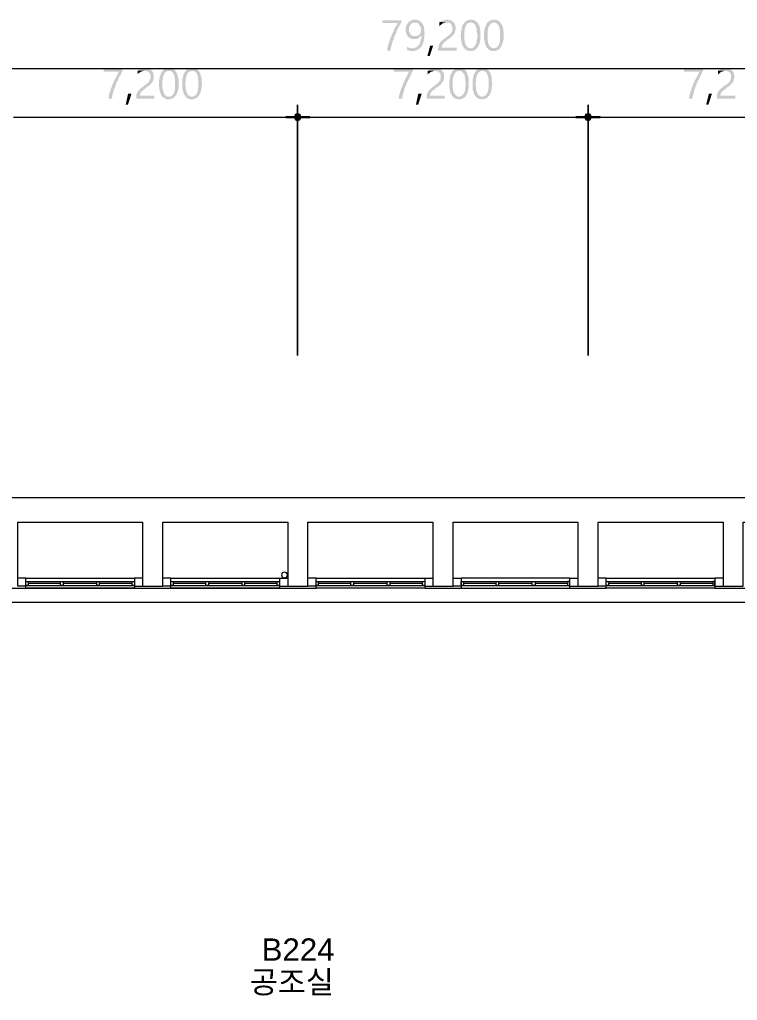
# Model space of a CAD drawing. Header units: millimetres. Extents: x -750 to 93466, y 13039 to 66109.
# Drawn here: x 40358 to 58164, y 38732 to 63078 of the extents above; entities that cross this region are included whole.
import ezdxf

# ---------------------------------------------------------------- set-up
doc = ezdxf.new("R2010")
doc.units = ezdxf.units.MM
for name, color, linetype in [('PDF_문자', 7, 'Continuous'), ('PDF_솔리드 채우기', 7, 'Continuous'), ('PDF_형상', 7, 'Continuous')]:
    doc.layers.add(name, color=color, linetype=linetype)
doc.styles.add('PDF 맑은고딕', font='Arial.ttf')

msp = doc.modelspace()

# ---------------------------------------------------------------- hatches: boundary and pattern name
at = {"layer": 'PDF_솔리드 채우기', "transparency": 33554559}
for points in [[(49829, 63059), (49354, 63059), (49354, 62993), (49734, 62993), (49734, 62983), (49724, 62964), (49715, 62945), (49705, 62926), (49686, 62907), (49677, 62888), (49667, 62869), (49658, 62850), (49648, 62831), (49639, 62812), (49639, 62793), (49629, 62774), (49620, 62765), (49610, 62746), (49601, 62727), (49601, 62717), (49591, 62698), (49582, 62679), (49572, 62660), (49563, 62641), (49553, 62622), (49553, 62603), (49544, 62584), (49534, 62565), (49534, 62546), (49525, 62527), (49515, 62508), (49515, 62489), (49506, 62470), (49506, 62451), (49496, 62432), (49487, 62413), (49487, 62385), (49477, 62366), (49477, 62347), (49477, 62328), (49468, 62309), (49563, 62309), (49563, 62328), (49563, 62347), (49563, 62356), (49572, 62375), (49572, 62394), (49582, 62413), (49582, 62432), (49591, 62451), (49591, 62480), (49601, 62499), (49610, 62518), (49610, 62537), (49620, 62556), (49629, 62584), (49639, 62603), (49648, 62622), (49648, 62641), (49658, 62660), (49667, 62670), (49667, 62689), (49677, 62708), (49686, 62727), (49696, 62746), (49705, 62765), (49705, 62784), (49715, 62803), (49724, 62822), (49734, 62841), (49743, 62860), (49753, 62879), (49762, 62898), (49772, 62917), (49791, 62936), (49800, 62955), (49810, 62974), (49819, 62993), (49829, 63012)], [(50171, 63078), (50161, 63078), (50142, 63078), (50114, 63069), (50095, 63069), (50076, 63059), (50057, 63050), (50047, 63040), (50028, 63031), (50009, 63021), (50000, 63002), (49990, 62993), (49981, 62983), (49971, 62964), (49962, 62945), (49952, 62926), (49943, 62907), (49943, 62888), (49933, 62869), (49933, 62850), (49933, 62822), (49933, 62803), (49933, 62784), (49943, 62765), (49943, 62746), (49952, 62727), (49962, 62708), (49971, 62689), (49981, 62670), (49990, 62660), (50171, 62670), (50161, 62670), (50142, 62670), (50123, 62670), (50104, 62679), (50085, 62689), (50066, 62698), (50057, 62708), (50047, 62717), (50038, 62736), (50028, 62755), (50019, 62774), (50019, 62793), (50019, 62812), (50019, 62841), (50019, 62841), (50019, 62869), (50019, 62888), (50028, 62907), (50038, 62926), (50047, 62945), (50057, 62955), (50057, 62955), (50076, 62974), (50085, 62983), (50104, 62993), (50123, 63002), (50142, 63002), (50161, 63002), (50332, 63002), (50313, 63021), (50304, 63031), (50285, 63040), (50266, 63050), (50256, 63059), (50237, 63069), (50209, 63069), (50190, 63078)], [(50959, 63078), (50959, 63078), (50931, 63078), (50912, 63069), (50893, 63069), (50874, 63059), (50855, 63059), (50836, 63050), (50817, 63040), (50798, 63031), (50788, 63021), (50950, 63002), (50969, 63002), (50988, 63002), (51007, 63002), (51026, 62993), (51045, 62983), (51054, 62964), (51064, 62955), (51073, 62945), (51083, 62926), (51092, 62907), (51092, 62888), (51092, 62860), (51092, 62841), (51092, 62822), (51092, 62803), (51083, 62784), (51073, 62765), (51064, 62746), (51054, 62736), (51045, 62727), (51035, 62717), (51016, 62698), (50997, 62689), (50988, 62670), (50969, 62660), (50950, 62641), (50921, 62632), (50902, 62613), (50883, 62603), (50874, 62584), (50855, 62575), (50845, 62565), (50826, 62546), (50817, 62537), (50807, 62527), (50788, 62508), (50779, 62489), (50769, 62470), (50760, 62451), (50760, 62451), (50750, 62432), (50750, 62413), (50750, 62394), (50741, 62375), (50741, 62347), (50741, 62309), (51197, 62309), (51197, 62385), (50826, 62385), (50826, 62394), (50836, 62413), (50836, 62432), (50845, 62451), (50845, 62461), (50855, 62480), (50874, 62499), (50893, 62508), (50893, 62518), (50902, 62518), (50912, 62537), (50931, 62546), (50950, 62556), (50969, 62575), (50988, 62584), (51007, 62603), (51026, 62613), (51045, 62632), (51064, 62641), (51073, 62660), (51092, 62670), (51102, 62689), (51121, 62698), (51130, 62717), (51140, 62727), (51140, 62736), (51149, 62746), (51159, 62765), (51159, 62784), (51168, 62803), (51168, 62831), (51178, 62850), (51178, 62869), (51178, 62879), (51178, 62898), (51168, 62917), (51168, 62936), (51159, 62955), (51149, 62974), (51140, 62993), (51130, 63002), (51121, 63021), (51111, 63021), (51092, 63040), (51083, 63050), (51064, 63059), (51045, 63059), (51026, 63069), (51007, 63069), (50988, 63078)], [(51558, 63078), (51548, 63078), (51529, 63078), (51510, 63069), (51491, 63069), (51472, 63059), (51453, 63050), (51444, 63040), (51425, 63031), (51406, 63021), (51396, 63002), (51548, 63002), (51558, 63002), (51567, 63002), (51586, 63002), (51596, 63002), (51605, 62993), (51615, 62983), (51634, 62974), (51643, 62964), (51653, 62955), (51662, 62945), (51662, 62936), (51672, 62917), (51681, 62898), (51681, 62879), (51691, 62860), (51700, 62841), (51700, 62812), (51700, 62793), (51700, 62765), (51710, 62736), (51710, 62708), (51710, 62679), (51710, 62660), (51710, 62632), (51710, 62603), (51700, 62575), (51700, 62556), (51700, 62527), (51691, 62508), (51681, 62489), (51681, 62470), (51672, 62461), (51662, 62442), (51653, 62432), (51643, 62413), (51634, 62404), (51624, 62394), (51615, 62385), (51605, 62385), (51596, 62375), (51577, 62375), (51567, 62366), (51548, 62366), (51700, 62366), (51710, 62385), (51729, 62404), (51729, 62413), (51738, 62423), (51748, 62442), (51757, 62461), (51757, 62470), (51767, 62489), (51767, 62508), (51776, 62527), (51776, 62546), (51786, 62575), (51786, 62594), (51786, 62613), (51786, 62641), (51786, 62670), (51795, 62689), (51795, 62689), (51786, 62717), (51786, 62746), (51786, 62774), (51786, 62793), (51786, 62822), (51776, 62841), (51776, 62869), (51767, 62888), (51767, 62907), (51757, 62926), (51748, 62945), (51748, 62955), (51738, 62974), (51729, 62983), (51719, 63002), (51710, 63012), (51700, 63021), (51691, 63031), (51672, 63040), (51662, 63050), (51653, 63059), (51634, 63059), (51624, 63069), (51605, 63069), (51586, 63069), (51577, 63078)], [(52127, 63078), (52127, 63078), (52108, 63078), (52089, 63069), (52070, 63069), (52051, 63059), (52032, 63050), (52013, 63040), (51994, 63031), (51985, 63021), (51966, 63002), (52127, 63002), (52127, 63002), (52146, 63002), (52156, 63002), (52175, 63002), (52184, 62993), (52194, 62983), (52203, 62974), (52213, 62964), (52222, 62955), (52232, 62945), (52241, 62936), (52251, 62917), (52251, 62898), (52260, 62879), (52270, 62860), (52270, 62841), (52270, 62812), (52279, 62793), (52279, 62765), (52279, 62736), (52279, 62708), (52279, 62679), (52279, 62660), (52279, 62632), (52279, 62603), (52279, 62575), (52270, 62556), (52270, 62527), (52270, 62508), (52260, 62489), (52251, 62470), (52251, 62461), (52241, 62442), (52232, 62432), (52222, 62413), (52213, 62404), (52203, 62394), (52194, 62385), (52175, 62385), (52165, 62375), (52156, 62375), (52137, 62366), (52127, 62366), (52279, 62366), (52289, 62385), (52298, 62404), (52308, 62413), (52317, 62423), (52317, 62442), (52327, 62461), (52336, 62470), (52336, 62489), (52346, 62508), (52346, 62527), (52355, 62546), (52355, 62575), (52365, 62594), (52365, 62613), (52365, 62641), (52365, 62670), (52365, 62689), (52365, 62689), (52365, 62717), (52365, 62746), (52365, 62774), (52355, 62793), (52355, 62822), (52355, 62841), (52346, 62869), (52346, 62888), (52336, 62907), (52336, 62926), (52327, 62945), (52317, 62955), (52308, 62974), (52298, 62983), (52289, 63002), (52279, 63012), (52270, 63021), (52260, 63031), (52251, 63040), (52241, 63050), (52222, 63059), (52213, 63059), (52194, 63069), (52184, 63069), (52165, 63069), (52146, 63078)], [(50332, 63002), (50161, 63002), (50171, 63002), (50199, 63002), (50209, 63002), (50228, 62993), (50247, 62983), (50266, 62964), (50275, 62945), (50275, 62945), (50285, 62926), (50294, 62907), (50304, 62898), (50313, 62879), (50313, 62850), (50313, 62831), (50313, 62812), (50313, 62793), (50313, 62774), (50304, 62755), (50304, 62736), (50285, 62727), (50275, 62708), (50266, 62698), (50323, 62689), (50323, 62689), (50323, 62660), (50323, 62641), (50323, 62613), (50313, 62594), (50313, 62575), (50304, 62556), (50304, 62537), (50294, 62518), (50294, 62499), (50285, 62480), (50275, 62470), (50266, 62451), (50256, 62442), (50247, 62432), (50228, 62413), (50218, 62404), (50199, 62394), (50180, 62385), (50161, 62375), (50142, 62375), (50123, 62366), (50104, 62366), (50285, 62366), (50304, 62385), (50313, 62394), (50323, 62413), (50332, 62423), (50342, 62432), (50342, 62451), (50351, 62461), (50361, 62480), (50370, 62499), (50370, 62518), (50380, 62537), (50389, 62556), (50389, 62575), (50389, 62594), (50399, 62613), (50399, 62641), (50399, 62660), (50399, 62689), (50399, 62708), (50408, 62736), (50408, 62755), (50399, 62784), (50399, 62803), (50399, 62822), (50399, 62850), (50389, 62869), (50389, 62888), (50380, 62907), (50380, 62926), (50370, 62945), (50361, 62955), (50351, 62974), (50342, 62983), (50342, 62993)], [(50788, 63021), (50769, 63002), (50769, 62917), (50779, 62917), (50788, 62936), (50807, 62945), (50826, 62964), (50836, 62974), (50855, 62983), (50874, 62993), (50893, 62993), (50912, 63002), (50931, 63002), (50950, 63002)], [(51396, 63002), (51387, 62993), (51368, 62974), (51368, 62974), (51358, 62955), (51349, 62945), (51349, 62926), (51339, 62907), (51330, 62888), (51330, 62879), (51320, 62860), (51320, 62831), (51320, 62812), (51311, 62793), (51311, 62774), (51311, 62746), (51311, 62727), (51301, 62698), (51301, 62670), (51301, 62651), (51311, 62622), (51311, 62603), (51311, 62584), (51311, 62556), (51320, 62537), (51320, 62518), (51320, 62499), (51330, 62480), (51339, 62461), (51339, 62442), (51349, 62432), (51358, 62413), (51368, 62394), (51368, 62385), (51387, 62375), (51396, 62356), (51415, 62347), (51425, 62328), (51444, 62318), (51463, 62318), (51482, 62309), (51501, 62299), (51520, 62299), (51539, 62299), (51539, 62299), (51567, 62299), (51586, 62299), (51605, 62309), (51624, 62318), (51643, 62318), (51653, 62328), (51672, 62337), (51691, 62356), (51700, 62366), (51548, 62366), (51539, 62366), (51529, 62375), (51510, 62375), (51501, 62375), (51482, 62385), (51472, 62394), (51463, 62404), (51453, 62413), (51444, 62423), (51434, 62432), (51425, 62451), (51415, 62470), (51415, 62480), (51406, 62499), (51406, 62527), (51396, 62546), (51396, 62565), (51387, 62594), (51387, 62622), (51387, 62651), (51387, 62679), (51387, 62698), (51387, 62727), (51387, 62755), (51396, 62784), (51396, 62803), (51396, 62831), (51406, 62850), (51406, 62869), (51415, 62888), (51425, 62907), (51425, 62926), (51434, 62936), (51444, 62945), (51453, 62964), (51463, 62974), (51472, 62983), (51482, 62993), (51501, 62993), (51510, 63002), (51520, 63002), (51539, 63002), (51548, 63002)], [(51966, 63002), (51956, 62993), (51947, 62974), (51947, 62974), (51937, 62955), (51928, 62945), (51918, 62926), (51918, 62907), (51909, 62888), (51899, 62879), (51899, 62860), (51890, 62831), (51890, 62812), (51890, 62793), (51880, 62774), (51880, 62746), (51880, 62727), (51880, 62698), (51880, 62670), (51880, 62651), (51880, 62622), (51880, 62603), (51880, 62584), (51890, 62556), (51890, 62537), (51899, 62518), (51899, 62499), (51909, 62480), (51909, 62461), (51918, 62442), (51928, 62432), (51928, 62413), (51937, 62394), (51947, 62385), (51956, 62375), (51975, 62356), (51985, 62347), (52004, 62328), (52023, 62318), (52032, 62318), (52051, 62309), (52070, 62299), (52089, 62299), (52118, 62299), (52118, 62299), (52137, 62299), (52156, 62299), (52175, 62309), (52194, 62318), (52213, 62318), (52232, 62328), (52251, 62337), (52260, 62356), (52279, 62366), (52127, 62366), (52118, 62366), (52099, 62375), (52089, 62375), (52070, 62375), (52061, 62385), (52051, 62394), (52032, 62404), (52023, 62413), (52013, 62423), (52004, 62432), (52004, 62451), (51994, 62470), (51985, 62480), (51985, 62499), (51975, 62527), (51975, 62546), (51966, 62565), (51966, 62594), (51966, 62622), (51966, 62651), (51966, 62679), (51966, 62698), (51966, 62727), (51966, 62755), (51966, 62784), (51966, 62803), (51975, 62831), (51975, 62850), (51985, 62869), (51985, 62888), (51994, 62907), (52004, 62926), (52013, 62936), (52023, 62945), (52032, 62964), (52042, 62974), (52051, 62983), (52061, 62993), (52070, 62993), (52089, 63002), (52099, 63002), (52108, 63002), (52127, 63002)], [(50266, 62698), (50247, 62689), (50228, 62679), (50209, 62670), (50190, 62670), (50171, 62670), (49990, 62660), (50000, 62651), (50019, 62632), (50038, 62622), (50057, 62613), (50066, 62603), (50085, 62603), (50114, 62594), (50133, 62594), (50152, 62594), (50161, 62594), (50180, 62594), (50209, 62594), (50228, 62603), (50237, 62613), (50256, 62622), (50275, 62632), (50285, 62641), (50294, 62660), (50313, 62670), (50323, 62689), (50323, 62689)], [(49971, 62404), (49971, 62328), (49981, 62318), (50000, 62318), (50019, 62309), (50038, 62309), (50057, 62299), (50076, 62299), (50104, 62299), (50104, 62299), (50123, 62299), (50142, 62299), (50171, 62309), (50190, 62309), (50209, 62318), (50218, 62328), (50237, 62337), (50256, 62347), (50275, 62356), (50285, 62366), (50104, 62366), (50085, 62366), (50066, 62375), (50047, 62375), (50028, 62375), (50009, 62385), (49990, 62394)], [(42914, 61862), (42439, 61862), (42439, 61786), (42819, 61786), (42819, 61786), (42809, 61767), (42800, 61748), (42790, 61729), (42781, 61701), (42771, 61682), (42762, 61663), (42752, 61653), (42743, 61634), (42733, 61615), (42724, 61596), (42714, 61577), (42705, 61558), (42695, 61539), (42686, 61530), (42686, 61520), (42676, 61502), (42667, 61473), (42657, 61454), (42648, 61435), (42648, 61416), (42638, 61397), (42629, 61378), (42619, 61359), (42619, 61340), (42610, 61321), (42600, 61302), (42600, 61293), (42591, 61274), (42591, 61255), (42581, 61226), (42572, 61207), (42572, 61188), (42572, 61169), (42562, 61150), (42562, 61131), (42562, 61112), (42648, 61112), (42648, 61122), (42648, 61141), (42657, 61160), (42657, 61179), (42657, 61198), (42667, 61217), (42667, 61236), (42676, 61255), (42676, 61274), (42686, 61293), (42695, 61321), (42695, 61340), (42705, 61359), (42714, 61378), (42724, 61407), (42733, 61426), (42733, 61435), (42743, 61454), (42752, 61473), (42752, 61492), (42762, 61511), (42771, 61530), (42781, 61549), (42790, 61558), (42800, 61577), (42809, 61596), (42809, 61615), (42819, 61634), (42828, 61653), (42838, 61672), (42857, 61691), (42866, 61710), (42876, 61729), (42885, 61758), (42895, 61777), (42904, 61796), (42914, 61815)], [(43474, 61872), (43465, 61872), (43446, 61872), (43427, 61872), (43408, 61872), (43379, 61862), (43360, 61853), (43351, 61853), (43332, 61843), (43313, 61824), (43294, 61815), (43465, 61805), (43474, 61805), (43503, 61805), (43522, 61796), (43541, 61786), (43550, 61777), (43569, 61767), (43579, 61758), (43588, 61739), (43598, 61729), (43598, 61710), (43607, 61682), (43607, 61663), (43607, 61644), (43607, 61625), (43598, 61606), (43588, 61587), (43579, 61568), (43569, 61549), (43569, 61539), (43560, 61530), (43541, 61511), (43531, 61502), (43512, 61483), (43493, 61473), (43474, 61454), (43455, 61445), (43436, 61426), (43417, 61416), (43398, 61397), (43379, 61388), (43370, 61378), (43351, 61359), (43341, 61350), (43332, 61340), (43313, 61321), (43303, 61302), (43284, 61293), (43275, 61274), (43275, 61255), (43275, 61255), (43265, 61236), (43256, 61217), (43256, 61198), (43256, 61169), (43256, 61150), (43256, 61112), (43702, 61112), (43702, 61188), (43341, 61188), (43341, 61198), (43341, 61217), (43351, 61236), (43351, 61255), (43360, 61264), (43370, 61274), (43389, 61293), (43398, 61312), (43408, 61312), (43417, 61321), (43427, 61331), (43446, 61340), (43455, 61359), (43474, 61369), (43493, 61388), (43522, 61407), (43531, 61416), (43550, 61426), (43569, 61445), (43588, 61454), (43607, 61473), (43617, 61483), (43626, 61502), (43636, 61511), (43645, 61530), (43655, 61530), (43664, 61549), (43664, 61568), (43674, 61587), (43683, 61606), (43683, 61625), (43683, 61644), (43683, 61672), (43683, 61672), (43683, 61701), (43683, 61720), (43674, 61739), (43674, 61758), (43664, 61777), (43655, 61786), (43645, 61805), (43626, 61815), (43626, 61824), (43607, 61834), (43588, 61843), (43579, 61853), (43560, 61862), (43541, 61872), (43512, 61872), (43493, 61872)], [(44063, 61872), (44063, 61872), (44044, 61872), (44025, 61872), (44006, 61862), (43987, 61862), (43968, 61853), (43949, 61843), (43930, 61834), (43921, 61824), (43902, 61805), (44063, 61805), (44063, 61805), (44082, 61805), (44092, 61805), (44111, 61796), (44120, 61796), (44130, 61786), (44139, 61777), (44149, 61767), (44158, 61758), (44168, 61748), (44177, 61729), (44187, 61720), (44187, 61701), (44196, 61682), (44206, 61663), (44206, 61634), (44206, 61615), (44215, 61596), (44215, 61568), (44215, 61539), (44215, 61511), (44215, 61483), (44215, 61454), (44215, 61426), (44215, 61407), (44215, 61378), (44215, 61350), (44206, 61331), (44206, 61312), (44196, 61293), (44187, 61274), (44187, 61255), (44177, 61245), (44168, 61226), (44158, 61217), (44149, 61207), (44139, 61198), (44130, 61188), (44111, 61179), (44101, 61179), (44092, 61169), (44073, 61169), (44063, 61169), (44215, 61169), (44225, 61188), (44234, 61198), (44244, 61207), (44253, 61226), (44263, 61245), (44263, 61255), (44272, 61274), (44282, 61293), (44282, 61312), (44291, 61331), (44291, 61350), (44291, 61369), (44301, 61397), (44301, 61416), (44301, 61445), (44301, 61464), (44301, 61492), (44301, 61492), (44301, 61520), (44301, 61549), (44301, 61568), (44301, 61596), (44291, 61625), (44291, 61644), (44282, 61663), (44282, 61682), (44272, 61701), (44272, 61720), (44263, 61739), (44253, 61758), (44244, 61767), (44234, 61786), (44225, 61796), (44215, 61815), (44206, 61824), (44196, 61834), (44187, 61843), (44177, 61853), (44158, 61853), (44149, 61862), (44130, 61862), (44120, 61872), (44101, 61872), (44082, 61872)], [(44642, 61872), (44642, 61872), (44614, 61872), (44595, 61872), (44576, 61862), (44557, 61862), (44538, 61853), (44529, 61843), (44510, 61834), (44491, 61824), (44481, 61805), (44642, 61805), (44642, 61805), (44652, 61805), (44671, 61805), (44680, 61796), (44690, 61796), (44709, 61786), (44718, 61777), (44728, 61767), (44737, 61758), (44747, 61748), (44756, 61729), (44756, 61720), (44766, 61701), (44775, 61682), (44775, 61663), (44785, 61634), (44785, 61615), (44785, 61596), (44794, 61568), (44794, 61539), (44794, 61511), (44794, 61483), (44794, 61454), (44794, 61426), (44794, 61407), (44785, 61378), (44785, 61350), (44785, 61331), (44775, 61312), (44775, 61293), (44766, 61274), (44756, 61255), (44747, 61245), (44747, 61226), (44737, 61217), (44728, 61207), (44709, 61198), (44699, 61188), (44690, 61179), (44680, 61179), (44661, 61169), (44652, 61169), (44633, 61169), (44785, 61169), (44804, 61188), (44813, 61198), (44813, 61207), (44823, 61226), (44832, 61245), (44842, 61255), (44842, 61274), (44851, 61293), (44861, 61312), (44861, 61331), (44861, 61350), (44870, 61369), (44870, 61397), (44870, 61416), (44870, 61445), (44880, 61464), (44880, 61492), (44880, 61492), (44880, 61520), (44870, 61549), (44870, 61568), (44870, 61596), (44870, 61625), (44861, 61644), (44861, 61663), (44851, 61682), (44851, 61701), (44842, 61720), (44842, 61739), (44832, 61758), (44823, 61767), (44813, 61786), (44804, 61796), (44794, 61815), (44785, 61824), (44775, 61834), (44756, 61843), (44747, 61853), (44737, 61853), (44718, 61862), (44709, 61862), (44690, 61872), (44671, 61872), (44661, 61872)], [(50114, 61862), (49639, 61862), (49639, 61786), (50028, 61786), (50019, 61786), (50009, 61767), (50000, 61748), (49990, 61729), (49981, 61701), (49971, 61682), (49962, 61663), (49952, 61653), (49943, 61634), (49933, 61615), (49924, 61596), (49914, 61577), (49905, 61558), (49895, 61539), (49895, 61530), (49886, 61520), (49876, 61502), (49867, 61473), (49857, 61454), (49857, 61435), (49848, 61416), (49838, 61397), (49829, 61378), (49819, 61359), (49819, 61340), (49810, 61321), (49800, 61302), (49800, 61293), (49791, 61274), (49791, 61255), (49781, 61226), (49781, 61207), (49772, 61188), (49772, 61169), (49762, 61150), (49762, 61131), (49762, 61112), (49848, 61112), (49848, 61122), (49848, 61141), (49857, 61160), (49857, 61179), (49857, 61198), (49867, 61217), (49867, 61236), (49876, 61255), (49886, 61274), (49886, 61293), (49895, 61321), (49905, 61340), (49905, 61359), (49914, 61378), (49924, 61407), (49933, 61426), (49933, 61435), (49943, 61454), (49952, 61473), (49962, 61492), (49962, 61511), (49971, 61530), (49981, 61549), (49990, 61558), (50000, 61577), (50009, 61596), (50019, 61615), (50028, 61634), (50038, 61653), (50047, 61672), (50057, 61691), (50066, 61710), (50076, 61729), (50085, 61758), (50095, 61777), (50104, 61796), (50114, 61815)], [(50674, 61872), (50665, 61872), (50646, 61872), (50627, 61872), (50608, 61872), (50589, 61862), (50570, 61853), (50551, 61853), (50532, 61843), (50513, 61824), (50503, 61815), (50665, 61805), (50674, 61805), (50703, 61805), (50722, 61796), (50741, 61786), (50750, 61777), (50769, 61767), (50779, 61758), (50788, 61739), (50798, 61729), (50807, 61710), (50807, 61682), (50807, 61663), (50807, 61644), (50807, 61625), (50798, 61606), (50798, 61587), (50788, 61568), (50769, 61549), (50769, 61539), (50760, 61530), (50741, 61511), (50731, 61502), (50712, 61483), (50693, 61473), (50674, 61454), (50655, 61445), (50636, 61426), (50617, 61416), (50598, 61397), (50579, 61388), (50570, 61378), (50551, 61359), (50541, 61350), (50532, 61340), (50513, 61321), (50503, 61302), (50494, 61293), (50484, 61274), (50475, 61255), (50475, 61255), (50465, 61236), (50465, 61217), (50456, 61198), (50456, 61169), (50456, 61150), (50456, 61112), (50902, 61112), (50902, 61188), (50541, 61188), (50541, 61198), (50541, 61217), (50551, 61236), (50560, 61255), (50560, 61264), (50570, 61274), (50589, 61293), (50598, 61312), (50608, 61312), (50617, 61321), (50627, 61331), (50646, 61340), (50655, 61359), (50674, 61369), (50703, 61388), (50722, 61407), (50741, 61416), (50760, 61426), (50769, 61445), (50788, 61454), (50807, 61473), (50817, 61483), (50826, 61502), (50836, 61511), (50845, 61530), (50855, 61530), (50864, 61549), (50874, 61568), (50874, 61587), (50883, 61606), (50883, 61625), (50883, 61644), (50883, 61672), (50883, 61672), (50883, 61701), (50883, 61720), (50883, 61739), (50874, 61758), (50864, 61777), (50855, 61786), (50845, 61805), (50826, 61815), (50826, 61824), (50807, 61834), (50788, 61843), (50779, 61853), (50760, 61862), (50741, 61872), (50722, 61872), (50693, 61872)], [(51273, 61872), (51263, 61872), (51244, 61872), (51225, 61872), (51206, 61862), (51187, 61862), (51168, 61853), (51149, 61843), (51140, 61834), (51121, 61824), (51111, 61805), (51263, 61805), (51263, 61805), (51282, 61805), (51292, 61805), (51311, 61796), (51320, 61796), (51330, 61786), (51339, 61777), (51349, 61767), (51358, 61758), (51368, 61748), (51377, 61729), (51387, 61720), (51396, 61701), (51396, 61682), (51406, 61663), (51406, 61634), (51415, 61615), (51415, 61596), (51415, 61568), (51415, 61539), (51425, 61511), (51425, 61483), (51425, 61454), (51415, 61426), (51415, 61407), (51415, 61378), (51415, 61350), (51406, 61331), (51406, 61312), (51396, 61293), (51396, 61274), (51387, 61255), (51377, 61245), (51368, 61226), (51358, 61217), (51349, 61207), (51339, 61198), (51330, 61188), (51320, 61179), (51301, 61179), (51292, 61169), (51273, 61169), (51263, 61169), (51415, 61169), (51425, 61188), (51434, 61198), (51444, 61207), (51453, 61226), (51463, 61245), (51463, 61255), (51472, 61274), (51482, 61293), (51482, 61312), (51491, 61331), (51491, 61350), (51491, 61369), (51501, 61397), (51501, 61416), (51501, 61445), (51501, 61464), (51501, 61492), (51501, 61492), (51501, 61520), (51501, 61549), (51501, 61568), (51501, 61596), (51491, 61625), (51491, 61644), (51491, 61663), (51482, 61682), (51472, 61701), (51472, 61720), (51463, 61739), (51453, 61758), (51453, 61767), (51444, 61786), (51434, 61796), (51425, 61815), (51406, 61824), (51396, 61834), (51387, 61843), (51377, 61853), (51358, 61853), (51349, 61862), (51330, 61862), (51320, 61872), (51301, 61872), (51282, 61872)], [(51843, 61872), (51843, 61872), (51814, 61872), (51795, 61872), (51776, 61862), (51757, 61862), (51748, 61853), (51729, 61843), (51710, 61834), (51700, 61824), (51681, 61805), (51843, 61805), (51843, 61805), (51852, 61805), (51871, 61805), (51880, 61796), (51899, 61796), (51909, 61786), (51918, 61777), (51928, 61767), (51937, 61758), (51947, 61748), (51956, 61729), (51956, 61720), (51966, 61701), (51975, 61682), (51975, 61663), (51985, 61634), (51985, 61615), (51994, 61596), (51994, 61568), (51994, 61539), (51994, 61511), (51994, 61483), (51994, 61454), (51994, 61426), (51994, 61407), (51994, 61378), (51985, 61350), (51985, 61331), (51975, 61312), (51975, 61293), (51966, 61274), (51956, 61255), (51956, 61245), (51947, 61226), (51937, 61217), (51928, 61207), (51918, 61198), (51899, 61188), (51890, 61179), (51880, 61179), (51861, 61169), (51852, 61169), (51833, 61169), (51985, 61169), (52004, 61188), (52013, 61198), (52023, 61207), (52023, 61226), (52032, 61245), (52042, 61255), (52051, 61274), (52051, 61293), (52061, 61312), (52061, 61331), (52070, 61350), (52070, 61369), (52070, 61397), (52070, 61416), (52080, 61445), (52080, 61464), (52080, 61492), (52080, 61492), (52080, 61520), (52080, 61549), (52070, 61568), (52070, 61596), (52070, 61625), (52070, 61644), (52061, 61663), (52061, 61682), (52051, 61701), (52042, 61720), (52042, 61739), (52032, 61758), (52023, 61767), (52013, 61786), (52004, 61796), (51994, 61815), (51985, 61824), (51975, 61834), (51966, 61843), (51947, 61853), (51937, 61853), (51918, 61862), (51909, 61862), (51890, 61872), (51880, 61872), (51861, 61872)], [(57323, 61862), (56839, 61862), (56839, 61786), (57228, 61786), (57219, 61786), (57209, 61767), (57200, 61748), (57190, 61729), (57181, 61701), (57171, 61682), (57162, 61663), (57152, 61653), (57143, 61634), (57133, 61615), (57124, 61596), (57114, 61577), (57105, 61558), (57095, 61539), (57095, 61530), (57086, 61520), (57076, 61502), (57067, 61473), (57067, 61454), (57057, 61435), (57048, 61416), (57038, 61397), (57029, 61378), (57029, 61359), (57019, 61340), (57010, 61321), (57010, 61302), (57000, 61293), (57000, 61274), (56991, 61255), (56981, 61226), (56981, 61207), (56972, 61188), (56972, 61169), (56962, 61150), (56962, 61131), (56962, 61112), (57048, 61112), (57048, 61122), (57057, 61141), (57057, 61160), (57057, 61179), (57067, 61198), (57067, 61217), (57076, 61236), (57076, 61255), (57086, 61274), (57086, 61293), (57095, 61321), (57105, 61340), (57105, 61359), (57114, 61378), (57124, 61407), (57133, 61426), (57133, 61435), (57143, 61454), (57152, 61473), (57162, 61492), (57162, 61511), (57171, 61530), (57181, 61549), (57190, 61558), (57200, 61577), (57209, 61596), (57219, 61615), (57228, 61634), (57238, 61653), (57247, 61672), (57257, 61691), (57266, 61710), (57276, 61729), (57285, 61758), (57295, 61777), (57304, 61796), (57323, 61815)], [(57874, 61872), (57874, 61872), (57846, 61872), (57827, 61872), (57808, 61872), (57789, 61862), (57770, 61853), (57751, 61853), (57732, 61843), (57713, 61824), (57703, 61815), (57865, 61805), (57884, 61805), (57903, 61805), (57922, 61796), (57941, 61786), (57960, 61777), (57969, 61767), (57979, 61758), (57988, 61739), (57998, 61729), (58007, 61710), (58007, 61682), (58007, 61663), (58007, 61644), (58007, 61625), (57998, 61606), (57998, 61587), (57988, 61568), (57979, 61549), (57969, 61539), (57960, 61530), (57950, 61511), (57931, 61502), (57912, 61483), (57903, 61473), (57884, 61454), (57855, 61445), (57836, 61426), (57817, 61416), (57798, 61397), (57789, 61388), (57770, 61378), (57751, 61359), (57741, 61350), (57732, 61340), (57713, 61321), (57703, 61302), (57694, 61293), (57684, 61274), (57675, 61255), (57675, 61255), (57665, 61236), (57665, 61217), (57656, 61198), (57656, 61169), (57656, 61150), (57656, 61112), (58112, 61112), (58112, 61188), (57741, 61188), (57741, 61198), (57741, 61217), (57751, 61236), (57760, 61255), (57760, 61264), (57770, 61274), (57789, 61293), (57808, 61312), (57808, 61312), (57817, 61321), (57827, 61331), (57846, 61340), (57865, 61359), (57884, 61369), (57903, 61388), (57922, 61407), (57941, 61416), (57960, 61426), (57979, 61445), (57988, 61454), (58007, 61473), (58017, 61483), (58036, 61502), (58045, 61511), (58055, 61530), (58055, 61530), (58064, 61549), (58074, 61568), (58074, 61587), (58083, 61606), (58083, 61625), (58093, 61644), (58093, 61672), (58093, 61672), (58083, 61701), (58083, 61720), (58083, 61739), (58074, 61758), (58064, 61777), (58055, 61786), (58045, 61805), (58026, 61815), (58026, 61824), (58007, 61834), (57998, 61843), (57979, 61853), (57960, 61862), (57941, 61872), (57922, 61872), (57893, 61872)], [(43294, 61815), (43284, 61805), (43284, 61720), (43284, 61720), (43303, 61739), (43313, 61748), (43332, 61758), (43351, 61777), (43370, 61786), (43379, 61786), (43398, 61796), (43427, 61805), (43446, 61805), (43465, 61805)], [(43902, 61805), (43892, 61786), (43883, 61777), (43883, 61767), (43873, 61758), (43864, 61739), (43854, 61729), (43854, 61710), (43845, 61691), (43835, 61672), (43835, 61653), (43826, 61634), (43826, 61615), (43826, 61596), (43816, 61568), (43816, 61549), (43816, 61520), (43816, 61502), (43816, 61473), (43816, 61454), (43816, 61426), (43816, 61407), (43826, 61378), (43826, 61359), (43826, 61340), (43835, 61321), (43835, 61293), (43845, 61283), (43845, 61264), (43854, 61245), (43864, 61226), (43864, 61217), (43873, 61198), (43883, 61188), (43892, 61169), (43911, 61160), (43921, 61141), (43940, 61131), (43959, 61122), (43968, 61112), (43987, 61112), (44006, 61103), (44025, 61103), (44054, 61103), (44054, 61103), (44073, 61103), (44092, 61103), (44111, 61112), (44130, 61112), (44149, 61122), (44168, 61131), (44187, 61141), (44196, 61150), (44215, 61169), (44063, 61169), (44054, 61169), (44035, 61169), (44025, 61169), (44006, 61179), (43997, 61188), (43987, 61188), (43978, 61198), (43959, 61207), (43949, 61226), (43949, 61236), (43940, 61255), (43930, 61264), (43921, 61283), (43921, 61302), (43911, 61321), (43911, 61350), (43902, 61369), (43902, 61397), (43902, 61416), (43902, 61445), (43902, 61473), (43902, 61502), (43902, 61530), (43902, 61558), (43902, 61577), (43911, 61606), (43911, 61625), (43911, 61653), (43921, 61672), (43930, 61691), (43930, 61701), (43940, 61720), (43949, 61739), (43959, 61748), (43968, 61758), (43978, 61767), (43987, 61777), (43997, 61786), (44006, 61796), (44025, 61796), (44035, 61805), (44044, 61805), (44063, 61805)], [(44481, 61805), (44472, 61786), (44453, 61777), (44453, 61767), (44443, 61758), (44443, 61739), (44434, 61729), (44424, 61710), (44415, 61691), (44415, 61672), (44405, 61653), (44405, 61634), (44405, 61615), (44396, 61596), (44396, 61568), (44396, 61549), (44396, 61520), (44396, 61502), (44396, 61473), (44396, 61454), (44396, 61426), (44396, 61407), (44396, 61378), (44396, 61359), (44405, 61340), (44405, 61321), (44415, 61293), (44415, 61283), (44424, 61264), (44424, 61245), (44434, 61226), (44443, 61217), (44453, 61198), (44462, 61188), (44472, 61169), (44481, 61160), (44500, 61141), (44510, 61131), (44529, 61122), (44548, 61112), (44567, 61112), (44586, 61103), (44605, 61103), (44624, 61103), (44633, 61103), (44652, 61103), (44671, 61103), (44690, 61112), (44709, 61112), (44728, 61122), (44737, 61131), (44756, 61141), (44775, 61150), (44785, 61169), (44633, 61169), (44624, 61169), (44614, 61169), (44595, 61169), (44586, 61179), (44567, 61188), (44557, 61188), (44548, 61198), (44538, 61207), (44529, 61226), (44519, 61236), (44510, 61255), (44500, 61264), (44500, 61283), (44491, 61302), (44491, 61321), (44481, 61350), (44481, 61369), (44481, 61397), (44472, 61416), (44472, 61445), (44472, 61473), (44472, 61502), (44472, 61530), (44481, 61558), (44481, 61577), (44481, 61606), (44481, 61625), (44491, 61653), (44491, 61672), (44500, 61691), (44510, 61701), (44510, 61720), (44519, 61739), (44529, 61748), (44538, 61758), (44548, 61767), (44557, 61777), (44576, 61786), (44586, 61796), (44595, 61796), (44614, 61805), (44624, 61805), (44642, 61805)], [(50503, 61815), (50484, 61805), (50484, 61720), (50484, 61720), (50503, 61739), (50522, 61748), (50532, 61758), (50551, 61777), (50570, 61786), (50589, 61786), (50608, 61796), (50627, 61805), (50646, 61805), (50665, 61805)], [(51111, 61805), (51092, 61786), (51083, 61777), (51083, 61767), (51073, 61758), (51064, 61739), (51054, 61729), (51054, 61710), (51045, 61691), (51045, 61672), (51035, 61653), (51035, 61634), (51026, 61615), (51026, 61596), (51026, 61568), (51016, 61549), (51016, 61520), (51016, 61502), (51016, 61473), (51016, 61454), (51016, 61426), (51016, 61407), (51026, 61378), (51026, 61359), (51026, 61340), (51035, 61321), (51035, 61293), (51045, 61283), (51045, 61264), (51054, 61245), (51064, 61226), (51073, 61217), (51083, 61198), (51083, 61188), (51102, 61169), (51111, 61160), (51121, 61141), (51140, 61131), (51159, 61122), (51178, 61112), (51187, 61112), (51216, 61103), (51235, 61103), (51254, 61103), (51254, 61103), (51273, 61103), (51301, 61103), (51320, 61112), (51330, 61112), (51349, 61122), (51368, 61131), (51387, 61141), (51396, 61150), (51415, 61169), (51263, 61169), (51254, 61169), (51235, 61169), (51225, 61169), (51206, 61179), (51197, 61188), (51187, 61188), (51178, 61198), (51168, 61207), (51159, 61226), (51149, 61236), (51140, 61255), (51130, 61264), (51121, 61283), (51121, 61302), (51111, 61321), (51111, 61350), (51111, 61369), (51102, 61397), (51102, 61416), (51102, 61445), (51102, 61473), (51102, 61502), (51102, 61530), (51102, 61558), (51102, 61577), (51111, 61606), (51111, 61625), (51121, 61653), (51121, 61672), (51130, 61691), (51130, 61701), (51140, 61720), (51149, 61739), (51159, 61748), (51168, 61758), (51178, 61767), (51187, 61777), (51197, 61786), (51206, 61796), (51225, 61796), (51235, 61805), (51254, 61805), (51263, 61805)], [(51681, 61805), (51672, 61786), (51662, 61777), (51653, 61767), (51643, 61758), (51643, 61739), (51634, 61729), (51624, 61710), (51624, 61691), (51615, 61672), (51615, 61653), (51605, 61634), (51605, 61615), (51596, 61596), (51596, 61568), (51596, 61549), (51596, 61520), (51596, 61502), (51596, 61473), (51596, 61454), (51596, 61426), (51596, 61407), (51596, 61378), (51596, 61359), (51605, 61340), (51605, 61321), (51615, 61293), (51615, 61283), (51624, 61264), (51634, 61245), (51634, 61226), (51643, 61217), (51653, 61198), (51662, 61188), (51672, 61169), (51681, 61160), (51700, 61141), (51719, 61131), (51729, 61122), (51748, 61112), (51767, 61112), (51786, 61103), (51805, 61103), (51824, 61103), (51833, 61103), (51852, 61103), (51871, 61103), (51890, 61112), (51909, 61112), (51928, 61122), (51947, 61131), (51956, 61141), (51975, 61150), (51985, 61169), (51833, 61169), (51824, 61169), (51814, 61169), (51795, 61169), (51786, 61179), (51776, 61188), (51757, 61188), (51748, 61198), (51738, 61207), (51729, 61226), (51719, 61236), (51710, 61255), (51710, 61264), (51700, 61283), (51691, 61302), (51691, 61321), (51681, 61350), (51681, 61369), (51681, 61397), (51681, 61416), (51672, 61445), (51672, 61473), (51672, 61502), (51681, 61530), (51681, 61558), (51681, 61577), (51681, 61606), (51691, 61625), (51691, 61653), (51700, 61672), (51700, 61691), (51710, 61701), (51719, 61720), (51719, 61739), (51729, 61748), (51738, 61758), (51748, 61767), (51757, 61777), (51776, 61786), (51786, 61796), (51795, 61796), (51814, 61805), (51824, 61805), (51843, 61805)], [(57703, 61815), (57684, 61805), (57684, 61720), (57694, 61720), (57703, 61739), (57722, 61748), (57732, 61758), (57751, 61777), (57770, 61786), (57789, 61786), (57808, 61796), (57827, 61805), (57846, 61805), (57865, 61805)]]:
    msp.add_hatch(color=256, dxfattribs=at).paths.add_polyline_path(points)

# ---------------------------------------------------------------- linework, layer by layer
at = {"layer": 'PDF_솔리드 채우기', "lineweight": 5, "transparency": 33554559}
for points in [[(50617, 62432), (50532, 62176), (50541, 62432), (50475, 62176)], [(43132, 61236), (43047, 60970), (43047, 61236), (42990, 60970)], [(50332, 61236), (50247, 60970), (50247, 61236), (50190, 60970)], [(57532, 61236), (57447, 60970), (57456, 61236), (57390, 60970)]]:
    msp.add_solid(points, dxfattribs=at)
at = {"layer": 'PDF_형상', "lineweight": 5}
for points in [[(11397, 61862), (90322, 61862)], [(40207, 60656), (47112, 60656)], [(47407, 60656), (54312, 60656)], [(54607, 60656), (61512, 60656)], [(61864, 49514), (93466, 49514), (93466, 44109), (90768, 44109), (90768, 14398), (83112, 14398), (83112, 16506), (47464, 16506), (47464, 13904), (39855, 13904), (39855, 14398), (32703, 14398), (32703, 16506), (10951, 16506), (10951, 51214), (40159, 51214), (61864, 51214), (61864, 49514), (61864, 51214)], [(40511, 49011), (40311, 49011), (40311, 50607), (43408, 50607), (43408, 49011)], [(43208, 49011), (43408, 49011), (43911, 49011), (43911, 50607), (47008, 50607), (47008, 49011)], [(46808, 49011), (47008, 49011), (47511, 49011), (47511, 50607), (50608, 50607), (50608, 49011)], [(50408, 49011), (50608, 49011), (51111, 49011), (51111, 50607), (54208, 50607), (54208, 49011), (54711, 49011)], [(54911, 49011), (54711, 49011), (54711, 50607), (57808, 50607), (57808, 49011)], [(57608, 49011), (57808, 49011), (58311, 49011), (58311, 50607), (61265, 50607), (61265, 49514)], [(39608, 48963), (40511, 48963), (40511, 49210), (40311, 49210)], [(40511, 49210), (43208, 49210)], [(43408, 49210), (43208, 49210), (43208, 48963), (44111, 48963), (46808, 48963), (44111, 48963), (44111, 49210), (43911, 49210)], [(44111, 49210), (46808, 49210), (46808, 48963), (47711, 48963)], [(46808, 49210), (47008, 49210)], [(47711, 49210), (50408, 49210), (50408, 48963), (47711, 48963), (47711, 49210), (47511, 49210)], [(50408, 49210), (50608, 49210)], [(51111, 49210), (51311, 49210), (51311, 48963), (54008, 48963), (54008, 49210), (51311, 49210)], [(54008, 49210), (54208, 49210)], [(57808, 49210), (57608, 49210), (57608, 48963), (54911, 48963), (54911, 49210), (54711, 49210)], [(54911, 49210), (57608, 49210)], [(40511, 49134), (43208, 49134)], [(40511, 49030), (43208, 49030)], [(40511, 48963), (43208, 48963), (40511, 48963)], [(40568, 49087), (41375, 49087)], [(41441, 49087), (42277, 49087)], [(42334, 49087), (43151, 49087)], [(44111, 49011), (43911, 49011)], [(44111, 49134), (46808, 49134)], [(44111, 49030), (46808, 49030)], [(44168, 49087), (44975, 49087)], [(45041, 49087), (45877, 49087)], [(45934, 49087), (46751, 49087)], [(47711, 49011), (47511, 49011)], [(47711, 49134), (50408, 49134)], [(47711, 49030), (50408, 49030)], [(47768, 49087), (48575, 49087)], [(48641, 49087), (49477, 49087)], [(49544, 49087), (50351, 49087)], [(50408, 48963), (51311, 48963)], [(51311, 49011), (51111, 49011)], [(51311, 49134), (54008, 49134), (53951, 49134), (53951, 49030), (54008, 49030), (54008, 49134)], [(51311, 49030), (54008, 49030)], [(51368, 49087), (52184, 49087)], [(52241, 49087), (53077, 49087)], [(53144, 49087), (53951, 49087)], [(54008, 49011), (54208, 49011)], [(54008, 48963), (54911, 48963)], [(54911, 49134), (57608, 49134), (57551, 49134), (57551, 49030), (57608, 49030), (57608, 49134)], [(54911, 49030), (57608, 49030)], [(54968, 49087), (55784, 49087)], [(55841, 49087), (56677, 49087)], [(56744, 49087), (57551, 49087)], [(57608, 48963), (58511, 48963)]]:
    msp.add_lwpolyline(points, dxfattribs=at)
for points in [[(47255, 60960), (47255, 54738)], [(54464, 60960), (54464, 54738)], [(47008, 49296), (46979, 49343), (46932, 49362), (46875, 49343), (46856, 49296), (46875, 49239), (46932, 49220), (46979, 49239)], [(18854, 16801), (90464, 16801), (90464, 48612), (61360, 48612), (33102, 48612), (33102, 49106), (26253, 49106), (11255, 49106), (11255, 28902), (11255, 16801)], [(40511, 49134), (40568, 49134), (40568, 49030), (40511, 49030)], [(41375, 49134), (41441, 49134), (41441, 49030), (41375, 49030)], [(42277, 49134), (42334, 49134), (42334, 49030), (42277, 49030)], [(43151, 49134), (43208, 49134), (43208, 49030), (43151, 49030)], [(44111, 49134), (44168, 49134), (44168, 49030), (44111, 49030)], [(44975, 49134), (45041, 49134), (45041, 49030), (44975, 49030)], [(45877, 49134), (45934, 49134), (45934, 49030), (45877, 49030)], [(46751, 49134), (46808, 49134), (46808, 49030), (46751, 49030)], [(47711, 49134), (47768, 49134), (47768, 49030), (47711, 49030)], [(48575, 49134), (48641, 49134), (48641, 49030), (48575, 49030)], [(49477, 49134), (49544, 49134), (49544, 49030), (49477, 49030)], [(50351, 49134), (50408, 49134), (50408, 49030), (50351, 49030)], [(51311, 49134), (51368, 49134), (51368, 49030), (51311, 49030)], [(52184, 49134), (52241, 49134), (52241, 49030), (52184, 49030)], [(53077, 49134), (53144, 49134), (53144, 49030), (53077, 49030)], [(54911, 49134), (54968, 49134), (54968, 49030), (54911, 49030)], [(55784, 49134), (55841, 49134), (55841, 49030), (55784, 49030)], [(56677, 49134), (56744, 49134), (56744, 49030), (56677, 49030)], [(61360, 48612), (33102, 48612), (33102, 28902), (61360, 28902)]]:
    msp.add_lwpolyline(points, close=True, dxfattribs=at)
at = {"layer": 'PDF_형상', "lineweight": 25}
for points in [[(47557, 60657), (46958, 60657)], [(47186, 60657), (47205, 60609), (47253, 60581), (47310, 60609), (47329, 60657), (47310, 60714), (47253, 60733), (47205, 60714)], [(47329, 60657), (47310, 60714), (47253, 60733), (47205, 60714), (47186, 60657), (47205, 60609), (47253, 60581), (47310, 60609)], [(47224, 60657), (47234, 60628), (47253, 60619), (47281, 60628), (47291, 60657), (47281, 60685), (47253, 60695), (47234, 60685)], [(47291, 60657), (47281, 60685), (47253, 60695), (47234, 60685), (47224, 60657), (47234, 60628), (47253, 60619), (47281, 60628)], [(54158, 60657), (54756, 60657)], [(54538, 60657), (54509, 60714), (54462, 60733), (54405, 60714), (54386, 60657), (54405, 60609), (54462, 60581), (54509, 60609)], [(54386, 60657), (54405, 60609), (54462, 60581), (54509, 60609), (54538, 60657), (54509, 60714), (54462, 60733), (54405, 60714)], [(54500, 60657), (54481, 60685), (54462, 60695), (54433, 60685), (54424, 60657), (54433, 60628), (54462, 60619), (54481, 60628)], [(54424, 60657), (54433, 60628), (54462, 60619), (54481, 60628), (54500, 60657), (54481, 60685), (54462, 60695), (54433, 60685)]]:
    msp.add_lwpolyline(points, close=True, dxfattribs=at)

# ---------------------------------------------------------------- texts
at = {"layer": 'PDF_문자', "char_height": 554, "attachment_point": 4, "style": 'PDF 맑은고딕'}
for s, insert in [('B224', (46362, 39993)), ('공조실', (46068, 39158))]:
    msp.add_mtext(s, dxfattribs=dict(at, insert=insert))

doc.saveas('drawing.dxf')
